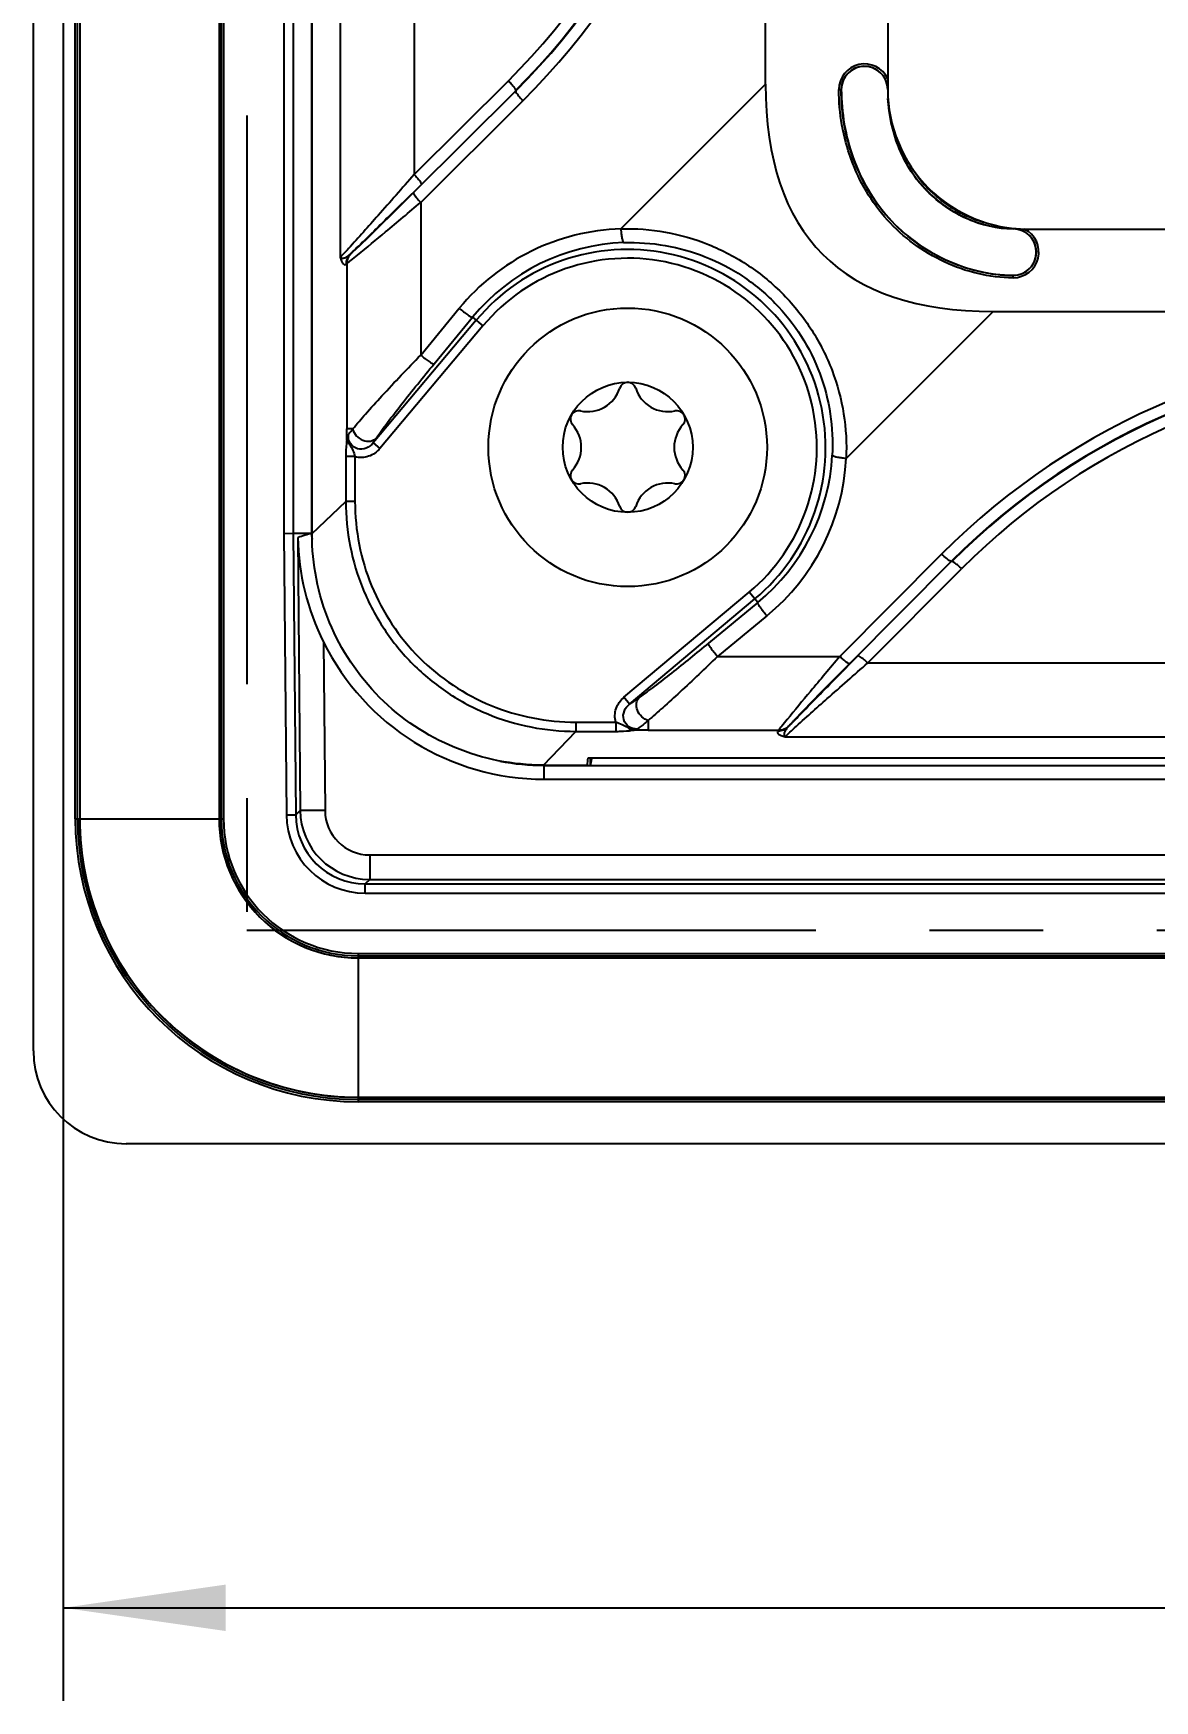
# Model space of a CAD drawing. Header units: millimetres. Extents: x 0 to 594, y 0 to 420.
# Drawn here: x 402.8 to 426.95, y 157.28 to 193.19 of the extents above; entities that cross this region are included whole.
import ezdxf

# ---------------------------------------------------------------- set-up
doc = ezdxf.new("R2010")
doc.units = ezdxf.units.MM
doc.header["$LTSCALE"] = 32.67
doc.linetypes.add('CENTER', pattern=[0.6, 0.375, -0.075, 0.075, -0.075])
doc.layers.get('0').update_dxf_attribs({"linetype": 'CONTINUOUS'})
for name, color, linetype in [('AUSFORMSCHRAEGEN', 7, 'CONTINUOUS'), ('FASEN', 7, 'CONTINUOUS'), ('KURVEN', 7, 'CONTINUOUS'), ('RUNDUNGEN', 7, 'CONTINUOUS'), ('ZEICHNUNGSBEMASSUNGEN', 7, 'CONTINUOUS')]:
    doc.layers.add(name, color=color, linetype=linetype)
doc.styles.get("Standard").update_dxf_attribs({"font": 'txt', "width": 0.7})
doc.dimstyles.new('DIMSTYLE_1', dxfattribs={"dimtxt": 3.5, "dimasz": 3.5, "dimexe": 2, "dimexo": 0, "dimgap": 0.875, "dimtad": 1, "dimdec": 1, "dimtxsty": 'STANDARD', "dimblk": '_FILLED', "dimblk1": '_FILLED', "dimblk2": '_FILLED', "dimcen": 0.09, "dimadec": 0, "dimazin": 0, "dimtp": 0.5, "dimtm": 0.5, "dimtfac": 1, "dimtdec": 1, "dimtofl": 0, "dimtmove": 0, "dimatfit": 3, "dimldrblk": '_FILLED', "dimfxl": 1, "dimtolj": 1, "dimarcsym": 0})

# ---------------------------------------------------------------- blocks, each defined once
blk = doc.blocks.new('_FILLED')
at = {"color": 0, "linetype": 'BYBLOCK'}
blk.add_solid([(0, 0), (-1, 0.143), (-1, -0.143)], dxfattribs=at)
blk = doc.blocks.new('*D12')
at = {"layer": 'ZEICHNUNGSBEMASSUNGEN', "color": 2, "linetype": 'CONTINUOUS'}
for p, q in [((403.446, 217.277), (403.446, 157.28)), ((542.158, 217.277), (542.158, 157.28)), ((403.446, 159.28), (472.802, 159.28)), ((542.158, 159.28), (472.802, 159.28))]:
    blk.add_line(p, q, dxfattribs=at)
at = {"layer": 'ZEICHNUNGSBEMASSUNGEN', "color": 2, "linetype": 'CONTINUOUS', "xscale": 3.5, "yscale": 3.5, "zscale": 3.5, "rotation": 180}
blk.add_blockref('_FILLED', (403.446, 159.28), dxfattribs=at)
at = {"layer": 'ZEICHNUNGSBEMASSUNGEN', "color": 2, "linetype": 'CONTINUOUS', "xscale": 3.5, "yscale": 3.5, "zscale": 3.5}
blk.add_blockref('_FILLED', (542.158, 159.28), dxfattribs=at)

msp = doc.modelspace()

# ---------------------------------------------------------------- linework, layer by layer
at = {"color": 7, "linetype": 'CONTINUOUS'}
for p, q in [((421.2022, 241.377), (421.2022, 191.977)), ((403.8022, 211.027), (403.8022, 176.277)), ((406.8022, 211.027), (406.8022, 176.277)), ((424.2022, 188.977), (521.4022, 188.977)), ((535.8022, 173.277), (409.8022, 173.277)), ((409.8022, 170.277), (535.8022, 170.277))]:
    msp.add_line(p, q, dxfattribs=at)
at = {"color": 9, "linetype": 'CONTINUOUS'}
for p, q in [((403.8022, 176.277), (406.8022, 176.277)), ((409.8022, 170.277), (409.8022, 173.277))]:
    msp.add_line(p, q, dxfattribs=at)
at = {"color": 7, "linetype": 'CONTINUOUS'}
for radius in [3, 1.4]:
    msp.add_circle((415.6022, 184.277), radius, dxfattribs=at)
for centre, radius, start, end in [((415.6022, 185.497), 0.18, 17.60856, 162.39144), ((414.7398, 185.7707), 0.7248, 257.60856, 342.39144), ((416.4646, 185.7707), 0.7248, 197.60856, 282.39144), ((414.5457, 184.887), 0.18, 77.60856, 222.39144), ((416.6588, 184.887), 0.18, 317.60856, 102.39144), ((413.8775, 184.277), 0.7248, 317.60856, 42.39144), ((417.327, 184.277), 0.7248, 137.60856, 222.39144), ((414.5457, 183.667), 0.18, 137.60856, 282.39144), ((416.6588, 183.667), 0.18, 257.60856, 42.39144), ((414.7398, 182.7832), 0.7248, 17.60856, 102.39144), ((416.4646, 182.7832), 0.7248, 77.60856, 162.39144), ((415.6022, 183.057), 0.18, 197.60856, 342.39144), ((409.8022, 176.277), 6, 179.99886, 270.0011), ((409.8022, 176.277), 3, 179.99618, 270.0036)]:
    msp.add_arc(centre, radius, start, end, dxfattribs=at)
msp.add_open_spline([(421.2022, 191.977), (421.2022, 191.2119), (421.8455, 189.6203), (423.4372, 188.977), (424.2022, 188.977)], degree=3, dxfattribs=at)
at = {"layer": 'AUSFORMSCHRAEGEN', "color": 7, "linetype": 'CONTINUOUS'}
for p, q in [((402.8022, 171.277), (402.8022, 211.0364)), ((408.8022, 211.0781), (408.8022, 182.427)), ((423.4709, 187.202), (427.7529, 187.202)), ((413.7854, 177.432), (414.7309, 177.432)), ((413.8022, 177.427), (414.8022, 177.427)), ((414.7522, 177.5882), (530.8522, 177.5882)), ((414.8022, 177.427), (414.8022, 177.5882)), ((414.8022, 177.427), (457.8275, 177.4253)), ((414.8269, 177.5563), (414.8301, 177.5737)), ((414.8301, 177.5737), (414.8319, 177.5836)), ((530.7726, 177.5836), (414.8319, 177.5836)), ((413.8022, 177.129), (460.0629, 177.129)), ((540.8022, 169.277), (404.8022, 169.277))]:
    msp.add_line(p, q, dxfattribs=at)
at = {"layer": 'AUSFORMSCHRAEGEN', "color": 9, "linetype": 'CONTINUOUS'}
for p, q in [((411.0037, 204.043), (411.0037, 190.1543)), ((409.4122, 202.954), (409.4122, 188.3722)), ((420.773, 179.6319), (434.7978, 179.6319)), ((418.991, 178.0403), (433.7088, 178.0403)), ((413.8022, 177.129), (413.8022, 177.427))]:
    msp.add_line(p, q, dxfattribs=at)
at = {"layer": 'AUSFORMSCHRAEGEN', "color": 7, "linetype": 'CONTINUOUS'}
for centre, radius, start, end in [((420.7022, 191.982), 0.5, 0, 180), ((423.9022, 188.482), 0.5, 270, 90), ((413.8022, 182.427), 5, 180, 181.45503), ((413.8022, 182.427), 5, 258.99382, 270), ((412.231, 178.0377), 2.6401, 348.91432, 349.49339), ((404.8022, 171.277), 2, 180, 270)]:
    msp.add_arc(centre, radius, start, end, dxfattribs=at)
msp.add_ellipse((414.6058, 302.012), major_axis=(0, 125), ratio=0.0122179, start_param=-3.0595941, end_param=-3.0455383, dxfattribs=at)
for points, knots in [([(420.2022, 191.982), (420.2022, 191.4838), (420.3345, 190.726), (420.7595, 189.8151), (421.2072, 189.1983), (421.7766, 188.6865), (422.6435, 188.1698), (423.4042, 187.982), (423.9022, 187.982)], [0, 0, 0, 0, 0.248162, 0.3733729, 0.4988022, 0.6251742, 0.7518542, 1, 1, 1, 1]), ([(423.9022, 188.982), (423.5501, 188.982), (423.012, 189.1162), (422.3957, 189.4793), (421.9863, 189.8374), (421.6588, 190.2681), (421.341, 190.9064), (421.2277, 191.4377), (421.2077, 191.7904)], [0, 0, 0, 0, 0.247356, 0.3743006, 0.5011547, 0.6267738, 0.7518527, 1, 1, 1, 1]), ([(414.8022, 177.427), (414.8078, 177.453), (414.8131, 177.4876), (414.8203, 177.5219), (414.8219, 177.53)], [0, 0, 0, 0, 0.7617531, 1, 1, 1, 1])]:
    msp.add_open_spline(points, degree=3, knots=knots, dxfattribs=at)
at = {"layer": 'FASEN', "color": 7, "linetype": 'CONTINUOUS'}
for p, q in [((408.4978, 182.3357), (408.5067, 182.3358)), ((408.4978, 182.3357), (408.5473, 176.4566)), ((408.799, 182.426), (408.8022, 182.427)), ((409.0528, 180.0814), (409.0834, 176.4523)), ((410.0468, 175.4967), (535.5577, 175.4967)), ((410.0468, 174.9697), (535.5577, 174.9697))]:
    msp.add_line(p, q, dxfattribs=at)
at = {"layer": 'FASEN', "color": 9, "linetype": 'CONTINUOUS'}
for p, q in [((409.0834, 176.4523), (408.5473, 176.4566)), ((410.0468, 175.4967), (410.0468, 174.9697))]:
    msp.add_line(p, q, dxfattribs=at)
at = {"layer": 'FASEN', "color": 7, "linetype": 'CONTINUOUS'}
for centre, radius, start, end in [((414.4239, 163.6689), 19.5823, 106.69306, 107.58793), ((410.047, 176.4694), 1.4997, 180.48643, 269.99058), ((410.0468, 176.4601), 0.9634, 180.46795, 269.99583)]:
    msp.add_arc(centre, radius, start, end, dxfattribs=at)
for centre, major_axis, ratio, start_param, end_param in [((413.7157, 182.4246), (5.2168, 0.1398), 0.9998625, 3.1318341, 3.5805159), ((413.8022, 182.4253), (0, 5.2963), 1, -4.253937, -3.1415927)]:
    msp.add_ellipse(centre, major_axis=major_axis, ratio=ratio, start_param=start_param, end_param=end_param, dxfattribs=at)
at = {"layer": 'KURVEN', "color": 7, "linetype": 'CENTER'}
for p, q in [((407.399, 211.027), (407.399, 173.8737)), ((407.399, 173.8737), (538.2055, 173.8737))]:
    msp.add_line(p, q, dxfattribs=at)
at = {"layer": 'RUNDUNGEN', "color": 7, "linetype": 'CONTINUOUS'}
for p, q in [((418.5722, 192.1006), (418.5722, 244.6133)), ((408.8022, 182.4151), (408.8022, 211.0781)), ((410.9525, 189.7388), (410.8439, 189.6311)), ((409.6378, 188.4492), (409.6216, 188.4337)), ((408.199, 182.4235), (408.399, 182.4252)), ((408.399, 182.4252), (408.8022, 182.427))]:
    msp.add_line(p, q, dxfattribs=at)
at = {"layer": 'RUNDUNGEN', "color": 9, "linetype": 'CONTINUOUS'}
for p, q in [((403.7051, 176.277), (403.7051, 211.027)), ((403.7551, 176.277), (403.7551, 211.027)), ((406.8494, 211.027), (406.8494, 176.277)), ((406.8994, 211.027), (406.8994, 176.277)), ((408.199, 211.027), (408.199, 182.4243)), ((408.399, 211.027), (408.399, 182.4252)), ((413.0328, 192.1733), (411.0037, 190.1543)), ((410.9905, 189.764), (413.1924, 191.955)), ((413.1924, 191.955), (413.1862, 191.9612)), ((415.4562, 188.9846), (418.5722, 192.1006)), ((420.1496, 191.982), (420.2022, 191.982)), ((411.1437, 189.5518), (413.3457, 191.7429)), ((411.1437, 189.5518), (411.1438, 186.2651)), ((423.9022, 188.982), (423.9022, 188.9932)), ((409.5365, 188.2216), (409.5545, 188.2364)), ((409.5545, 188.2364), (409.5545, 184.6722)), ((409.6216, 188.4337), (409.6396, 188.4485)), ((423.9022, 187.982), (423.9022, 187.9793)), ((423.9022, 187.9293), (423.9022, 187.9793)), ((411.1438, 186.2651), (411.9738, 187.2722)), ((412.638, 187.3398), (412.3371, 187.0167)), ((412.7689, 187.2028), (412.4823, 186.8949)), ((420.3066, 184.0378), (423.4709, 187.202)), ((412.3371, 187.0167), (410.1199, 184.3744)), ((412.4823, 186.8949), (410.2651, 184.2526)), ((411.4319, 186.0727), (412.2617, 187.0797)), ((412.2617, 187.0797), (412.4823, 186.8949)), ((409.5544, 184.4352), (409.5545, 184.6722)), ((409.6819, 184.6722), (409.5545, 184.6722)), ((410.1199, 184.3744), (410.2651, 184.2526)), ((409.5306, 184.0767), (409.5306, 183.1126)), ((409.7288, 184.0767), (409.5306, 184.0767)), ((409.7288, 184.0767), (409.7288, 183.1126)), ((408.8022, 182.4151), (409.5306, 183.1126)), ((409.7288, 183.1126), (409.5306, 183.1126)), ((408.199, 182.4243), (408.2519, 176.3586)), ((408.399, 182.4252), (408.4519, 176.3603)), ((422.3632, 181.9754), (420.1703, 179.7716)), ((422.5753, 181.8221), (420.3825, 179.6184)), ((420.773, 179.6319), (422.7936, 181.6626)), ((415.5222, 178.8931), (418.2202, 181.157)), ((415.6441, 178.7479), (418.342, 181.0118)), ((418.4056, 180.9361), (418.2202, 181.157)), ((418.4056, 180.9361), (417.3422, 180.0598)), ((418.5979, 180.6481), (417.5344, 179.7716)), ((417.5344, 179.7716), (420.1703, 179.7716)), ((415.6441, 178.7479), (415.5222, 178.8931)), ((413.7854, 177.432), (414.4848, 178.1586)), ((414.4848, 178.3568), (414.4848, 178.1586)), ((414.4848, 178.3568), (415.3463, 178.3568)), ((414.4848, 178.1586), (415.3463, 178.1586)), ((415.3463, 178.3568), (415.3463, 178.1586)), ((416.0407, 178.1824), (415.7035, 178.1822)), ((416.0407, 178.3915), (416.0407, 178.1824)), ((416.0407, 178.1824), (418.8548, 178.1824)), ((418.8548, 178.1824), (418.8401, 178.1643)), ((419.0669, 178.2674), (419.0522, 178.2495)), ((408.2519, 176.3586), (408.4519, 176.3604)), ((408.5473, 176.4566), (408.4519, 176.3603)), ((403.7051, 176.277), (403.7988, 176.277)), ((406.8057, 176.277), (406.8994, 176.277)), ((410.0468, 174.9697), (409.9516, 174.8737)), ((409.9516, 174.6737), (409.9516, 174.8737)), ((409.9516, 174.8737), (535.6528, 174.8737)), ((409.9516, 174.6737), (535.6529, 174.6737)), ((409.8022, 173.2804), (409.8022, 173.3741)), ((409.8022, 173.3741), (535.8022, 173.3741)), ((409.8022, 173.3241), (535.8022, 173.3241)), ((409.8022, 170.1798), (409.8022, 170.2735)), ((535.8022, 170.2298), (409.8022, 170.2298)), ((535.8022, 170.1798), (409.8022, 170.1798))]:
    msp.add_line(p, q, dxfattribs=at)
for centre, radius, start, end in [((402.7122, 202.5452), 14.6318, 314.85831, 359.99996), ((402.6555, 202.5452), 14.9391, 314.85539, 0.0003), ((402.5967, 202.5452), 15.2391, 314.85831, 359.99996), ((420.7022, 191.982), 0.5526, 24.88364, 180), ((420.7022, 191.982), 0.5026, 3.44874, 180.00103), ((415.6093, 184.2762), 4.711, 91.86258, 140.50716), ((423.9022, 188.482), 0.5026, 269.99503, 90), ((423.9022, 188.482), 0.5526, 270, 63.30176), ((415.6681, 184.2762), 4.4117, 91.91576, 140.54494), ((415.6022, 184.277), 4.2624, 310, 134.0625), ((415.6022, 184.277), 4.0728, 310, 134.0797), ((433.1655, 171.2265), 15.2391, 90.00004, 135.14169), ((433.1655, 171.2852), 14.9391, 89.99963, 135.14464), ((433.1655, 171.3419), 14.6318, 90.00004, 135.14169), ((415.6015, 184.3428), 4.4123, 309.45773, 356.94841), ((415.6013, 184.2841), 4.7118, 309.49374, 357.00351), ((409.9515, 176.3734), 1.6997, 180.49795, 270.00205), ((409.9515, 176.3733), 1.4996, 180.49727, 270.00761), ((409.8022, 176.277), 6.0971, 180, 270), ((409.8022, 176.277), 6.0471, 180, 270), ((409.8022, 176.277), 6.0034, 180, 270), ((409.8022, 176.277), 2.9966, 180, 270), ((409.8022, 176.277), 2.9529, 180, 270), ((409.8022, 176.277), 2.9029, 180, 270)]:
    msp.add_arc(centre, radius, start, end, dxfattribs=at)
at = {"layer": 'RUNDUNGEN', "color": 7, "linetype": 'CONTINUOUS'}
for centre, radius, start, end in [((402.6534, 202.5452), 14.9318, 314.86115, 0.00038), ((376.8421, 222.6224), 47.3642, 313.82166, 314.08774), ((433.1655, 171.2831), 14.9318, 89.99967, 135.13894), ((582.9364, 18.1991), 229.0761, 135.139597, 135.262758), ((446.0364, 152.405), 37.3642, 136.00774, 136.23593)]:
    msp.add_arc(centre, radius, start, end, dxfattribs=at)
msp.add_ellipse((546.1583, 314.788), major_axis=(126.3555, 126.3555), ratio=0.1399043, start_param=3.0025906, end_param=3.2805947, dxfattribs=at)
at = {"layer": 'RUNDUNGEN', "color": 9, "linetype": 'CONTINUOUS'}
for points, knots in [([(413.0328, 192.1733), (413.056, 192.1492), (413.0973, 192.1038), (413.1476, 192.042), (413.1771, 191.998), (413.1877, 191.9734), (413.1881, 191.9637), (413.1862, 191.9612)], [0, 0, 0, 0, 0.3774279, 0.6912631, 0.9033452, 0.9651165, 1, 1, 1, 1]), ([(413.1924, 191.955), (413.1905, 191.9526), (413.1909, 191.9429), (413.2014, 191.9183), (413.2153, 191.8977), (413.2263, 191.8824)], [0, 0, 0, 0, 0.1129877, 0.3130653, 1, 1, 1, 1]), ([(413.2263, 191.8824), (413.2339, 191.872), (413.2712, 191.8234), (413.3123, 191.7778), (413.3457, 191.7429)], [0, 0, 0, 0, 0.2113041, 1, 1, 1, 1]), ([(423.9022, 187.9293), (423.6474, 187.9294), (423.1361, 187.9925), (422.4103, 188.2486), (421.7485, 188.6415), (421.1753, 189.1556), (420.7201, 189.7772), (420.2854, 190.7022), (420.1496, 191.4739), (420.1496, 191.982)], [0, 0, 0, 0, 0.1250656, 0.250164, 0.3752927, 0.5003977, 0.6255137, 0.7506519, 1, 1, 1, 1]), ([(423.9022, 187.9793), (423.6506, 187.9793), (423.1459, 188.0419), (422.4296, 188.2951), (421.7765, 188.6834), (421.2109, 189.1912), (420.762, 189.8052), (420.3335, 190.7186), (420.1996, 191.4804), (420.1996, 191.9819)], [0, 0, 0, 0, 0.1250653, 0.2501623, 0.3752913, 0.5003948, 0.6255107, 0.7506484, 1, 1, 1, 1]), ([(421.221, 191.6522), (421.2544, 191.3102), (421.3833, 190.799), (421.7124, 190.1913), (422.0403, 189.7871), (422.4398, 189.4532), (423.0386, 189.1112), (423.5592, 188.9846), (423.9022, 188.9846)], [0, 0, 0, 0, 0.2496528, 0.3748778, 0.5001217, 0.6254267, 0.7507597, 1, 1, 1, 1]), ([(411.0037, 190.1543), (410.7458, 189.859), (410.2774, 189.3264), (409.8066, 188.7959), (409.5922, 188.5621)], [0, 0, 0, 0, 0.5528089, 1, 1, 1, 1]), ([(411.0037, 190.1542), (411.0269, 190.1301), (411.0682, 190.0847), (411.1185, 190.0229), (411.148, 189.9789), (411.1586, 189.9543), (411.159, 189.9446), (411.1571, 189.9421)], [0, 0, 0, 0, 0.3774279, 0.6912632, 0.9033452, 0.9651165, 1, 1, 1, 1]), ([(421.7374, 190.2737), (421.8256, 190.1358), (422.0273, 189.8747), (422.5178, 189.4393), (422.9679, 189.2118), (423.282, 189.1232)], [0, 0, 0, 0, 0.2503989, 0.5008891, 1, 1, 1, 1]), ([(409.7635, 188.5614), (409.9448, 188.7324), (410.3538, 189.1333), (410.7612, 189.5358), (410.9905, 189.764)], [0, 0, 0, 0, 0.435082, 1, 1, 1, 1]), ([(410.9905, 189.764), (410.9886, 189.7616), (410.989, 189.7518), (410.9995, 189.7273), (411.0291, 189.6833), (411.0793, 189.6214), (411.1207, 189.5761), (411.1438, 189.5519)], [0, 0, 0, 0, 0.0348835, 0.0966548, 0.3087369, 0.6225721, 1, 1, 1, 1]), ([(409.7846, 188.4174), (409.9876, 188.5822), (410.4412, 188.9597), (410.8928, 189.3396), (411.1437, 189.5518)], [0, 0, 0, 0, 0.4431336, 1, 1, 1, 1]), ([(415.4562, 188.9846), (415.7765, 188.9931), (416.4228, 188.944), (417.3584, 188.674), (418.2246, 188.2165), (418.9813, 187.5891), (419.5935, 186.8202), (420.0337, 185.9453), (420.2851, 185.0048), (420.3214, 184.3578), (420.3066, 184.0378)], [0, 0, 0, 0, 0.1239173, 0.2485839, 0.3740635, 0.5000539, 0.6260278, 0.751468, 0.8760959, 1, 1, 1, 1]), ([(415.4563, 188.9846), (415.4574, 188.9478), (415.4619, 188.879), (415.4753, 188.7883), (415.491, 188.7272), (415.5069, 188.6961), (415.5161, 188.6869), (415.5206, 188.6854)], [0, 0, 0, 0, 0.3543479, 0.6620014, 0.8832529, 0.9541472, 1, 1, 1, 1]), ([(409.5922, 188.5621), (409.5551, 188.5217), (409.4957, 188.4579), (409.4359, 188.3944), (409.4122, 188.3724)], [0, 0, 0, 0, 0.6294404, 1, 1, 1, 1]), ([(409.6396, 188.4485), (409.6464, 188.4541), (409.6886, 188.4908), (409.7292, 188.5292), (409.7635, 188.5614)], [0, 0, 0, 0, 0.1581436, 1, 1, 1, 1]), ([(415.5206, 188.6854), (415.8174, 188.6953), (416.4167, 188.6544), (417.2862, 188.4102), (418.0924, 187.9893), (418.7962, 187.4078), (419.3633, 186.6925), (419.7676, 185.8783), (419.9943, 185.0043), (420.0233, 184.4044), (420.0075, 184.1079)], [0, 0, 0, 0, 0.1237728, 0.2483882, 0.3739305, 0.5000621, 0.6261743, 0.7516707, 0.8762419, 1, 1, 1, 1]), ([(409.4122, 188.3723), (409.4216, 188.3619), (409.4505, 188.3461), (409.504, 188.3536), (409.5628, 188.3837), (409.6012, 188.4149), (409.6216, 188.4337)], [0, 0, 0, 0, 0.1762155, 0.3815555, 0.6518417, 1, 1, 1, 1]), ([(409.4122, 188.3722), (409.4204, 188.3434), (409.4365, 188.2947), (409.4637, 188.2384), (409.5008, 188.2042), (409.5277, 188.2144), (409.5365, 188.2216)], [0, 0, 0, 0, 0.3995882, 0.6762636, 0.8483641, 1, 1, 1, 1]), ([(409.6216, 188.4337), (409.5943, 188.4062), (409.5502, 188.3394), (409.5359, 188.2606), (409.5365, 188.2216)], [0, 0, 0, 0, 0.4987439, 1, 1, 1, 1]), ([(409.5545, 188.2364), (409.5838, 188.2568), (409.6603, 188.3175), (409.7365, 188.3784), (409.7846, 188.4174)], [0, 0, 0, 0, 0.3655366, 1, 1, 1, 1]), ([(411.9738, 187.2722), (412.0049, 187.2456), (412.0652, 187.1966), (412.1399, 187.1419), (412.1928, 187.1079), (412.2231, 187.0908), (412.2446, 187.0815), (412.2578, 187.0783), (412.2619, 187.0799)], [0, 0, 0, 0, 0.3516431, 0.6666089, 0.7936399, 0.8934754, 0.9623401, 1, 1, 1, 1]), ([(409.6819, 184.6722), (409.7702, 184.7818), (409.9779, 185.0213), (410.4625, 185.555), (410.8627, 185.9751), (411.1438, 186.2651)], [0, 0, 0, 0, 0.1951758, 0.4397423, 1, 1, 1, 1]), ([(410.1892, 184.4798), (410.266, 184.5919), (410.4453, 184.8348), (410.857, 185.3679), (411.1954, 185.7858), (411.4319, 186.0727)], [0, 0, 0, 0, 0.2017134, 0.4480508, 1, 1, 1, 1]), ([(411.1438, 186.2651), (411.1749, 186.2384), (411.2352, 186.1894), (411.3099, 186.1347), (411.3629, 186.1007), (411.3932, 186.0836), (411.4146, 186.0743), (411.4278, 186.0711), (411.4319, 186.0727)], [0, 0, 0, 0, 0.3516429, 0.6666087, 0.7936398, 0.8934753, 0.9623401, 1, 1, 1, 1]), ([(409.5809, 184.5395), (409.5876, 184.5491), (409.62, 184.5942), (409.6544, 184.638), (409.6819, 184.6722)], [0, 0, 0, 0, 0.2100768, 1, 1, 1, 1]), ([(409.6819, 184.6722), (409.6928, 184.6191), (409.7496, 184.5161), (409.8909, 184.4201), (410.0559, 184.396), (410.1563, 184.4444), (410.1892, 184.4798)], [0, 0, 0, 0, 0.2533628, 0.5206618, 0.7739677, 1, 1, 1, 1]), ([(409.5544, 184.4352), (409.5507, 184.4105), (409.5354, 184.2916), (409.5306, 184.1715), (409.5306, 184.0767)], [0, 0, 0, 0, 0.2085698, 1, 1, 1, 1]), ([(409.5809, 184.5395), (409.578, 184.5315), (409.5672, 184.4972), (409.5589, 184.4622), (409.5544, 184.4352)], [0, 0, 0, 0, 0.2381821, 1, 1, 1, 1]), ([(409.621, 184.3338), (409.6118, 184.3404), (409.5805, 184.3667), (409.5581, 184.4057), (409.5544, 184.4352)], [0, 0, 0, 0, 0.2746943, 1, 1, 1, 1]), ([(410.1199, 184.3744), (410.0805, 184.326), (409.9794, 184.2426), (409.7774, 184.2237), (409.6113, 184.345), (409.5789, 184.4767), (409.5809, 184.5395)], [0, 0, 0, 0, 0.2486719, 0.4989145, 0.7495714, 1, 1, 1, 1]), ([(409.5809, 184.5396), (409.579, 184.5043), (409.5832, 184.4331), (409.6065, 184.3658), (409.621, 184.3338)], [0, 0, 0, 0, 0.5014923, 1, 1, 1, 1]), ([(409.621, 184.3338), (409.6397, 184.2921), (409.6869, 184.2115), (409.7165, 184.1225), (409.7288, 184.0767)], [0, 0, 0, 0, 0.4905168, 1, 1, 1, 1]), ([(410.2651, 184.2526), (410.2018, 184.1772), (410.0344, 184.0546), (409.8227, 184.0484), (409.7288, 184.0767)], [0, 0, 0, 0, 0.5006531, 1, 1, 1, 1]), ([(410.1199, 184.3744), (410.1249, 184.3824), (410.1474, 184.4179), (410.1708, 184.4529), (410.1892, 184.4798)], [0, 0, 0, 0, 0.2239934, 1, 1, 1, 1]), ([(420.3066, 184.0377), (420.2697, 184.0395), (420.2007, 184.0454), (420.11, 184.0605), (420.0489, 184.0774), (420.018, 184.094), (420.0089, 184.1033), (420.0075, 184.1079)], [0, 0, 0, 0, 0.3541622, 0.6619058, 0.8832857, 0.9541928, 1, 1, 1, 1]), ([(409.5306, 183.1126), (409.5309, 182.7888), (409.5942, 182.1394), (409.8759, 181.2033), (410.3352, 180.3397), (410.9551, 179.583), (411.7118, 178.9631), (412.5754, 178.5039), (413.5115, 178.2222), (414.1609, 178.1589), (414.4848, 178.1586)], [0, 0, 0, 0, 0.1249742, 0.2499633, 0.3749713, 0.4999982, 0.6250257, 0.7500349, 0.8750253, 1, 1, 1, 1]), ([(409.7288, 183.1126), (409.7288, 182.8017), (409.7893, 182.1778), (410.1473, 180.983), (411.0274, 179.6553), (412.3552, 178.7752), (413.55, 178.4173), (414.1738, 178.3568), (414.4848, 178.3568)], [0, 0, 0, 0, 0.1252812, 0.2505766, 0.4999982, 0.7494216, 0.8747183, 1, 1, 1, 1]), ([(422.5027, 181.856), (422.4922, 181.8636), (422.4437, 181.9009), (422.3981, 181.942), (422.3632, 181.9754)], [0, 0, 0, 0, 0.2113041, 1, 1, 1, 1]), ([(422.5753, 181.8221), (422.5729, 181.8202), (422.5631, 181.8206), (422.5386, 181.8311), (422.518, 181.845), (422.5027, 181.856)], [0, 0, 0, 0, 0.1129877, 0.3130653, 1, 1, 1, 1]), ([(422.7936, 181.6626), (422.7695, 181.6857), (422.7241, 181.7271), (422.6623, 181.7773), (422.6183, 181.8069), (422.5937, 181.8174), (422.584, 181.8178), (422.5815, 181.8159)], [0, 0, 0, 0, 0.3774279, 0.6912631, 0.9033452, 0.9651165, 1, 1, 1, 1]), ([(418.5979, 180.6481), (418.5713, 180.6792), (418.5223, 180.7394), (418.4676, 180.8141), (418.4336, 180.8671), (418.4165, 180.8974), (418.4072, 180.9189), (418.404, 180.932), (418.4056, 180.9361)], [0, 0, 0, 0, 0.3516429, 0.6666087, 0.7936398, 0.8934753, 0.9623401, 1, 1, 1, 1]), ([(417.3422, 180.0598), (417.0779, 179.842), (416.6905, 179.5281), (416.1908, 179.1392), (415.958, 178.9649), (415.8483, 178.8865)], [0, 0, 0, 0, 0.5407973, 0.7872076, 1, 1, 1, 1]), ([(417.5345, 179.7717), (417.5079, 179.8028), (417.4589, 179.8631), (417.4042, 179.9378), (417.3702, 179.9908), (417.353, 180.0211), (417.3438, 180.0425), (417.3406, 180.0557), (417.3422, 180.0598)], [0, 0, 0, 0, 0.351643, 0.666609, 0.7936401, 0.8934756, 0.9623404, 1, 1, 1, 1]), ([(417.5344, 179.7716), (417.2678, 179.5132), (416.8788, 179.1422), (416.3785, 178.6846), (416.1483, 178.4819), (416.0407, 178.3915)], [0, 0, 0, 0, 0.5476168, 0.7926776, 1, 1, 1, 1]), ([(420.1703, 179.7716), (419.9581, 179.5208), (419.5784, 179.0693), (419.2009, 178.6158), (419.0361, 178.4128)], [0, 0, 0, 0, 0.5568218, 1, 1, 1, 1]), ([(420.3825, 179.6184), (420.1543, 179.3891), (419.7518, 178.9819), (419.351, 178.5728), (419.1801, 178.3916)], [0, 0, 0, 0, 0.5648742, 1, 1, 1, 1]), ([(419.193, 178.2315), (419.4261, 178.4448), (419.9524, 178.9121), (420.481, 179.3767), (420.773, 179.6319)], [0, 0, 0, 0, 0.4489346, 1, 1, 1, 1]), ([(420.3825, 179.6184), (420.3801, 179.6165), (420.3703, 179.6169), (420.3457, 179.6274), (420.3018, 179.657), (420.2399, 179.7072), (420.1946, 179.7486), (420.1704, 179.7717)], [0, 0, 0, 0, 0.0348829, 0.0966541, 0.3087363, 0.6225718, 1, 1, 1, 1]), ([(420.773, 179.6319), (420.7489, 179.6551), (420.7035, 179.6964), (420.6417, 179.7467), (420.5977, 179.7762), (420.5731, 179.7867), (420.5634, 179.7871), (420.5609, 179.7852)], [0, 0, 0, 0, 0.3774279, 0.6912631, 0.9033452, 0.9651165, 1, 1, 1, 1]), ([(415.3463, 178.3568), (415.318, 178.4508), (415.3242, 178.6624), (415.4468, 178.8299), (415.5222, 178.8931)], [0, 0, 0, 0, 0.499329, 1, 1, 1, 1]), ([(415.8483, 178.8865), (415.8292, 178.8729), (415.762, 178.8254), (415.694, 178.7789), (415.6441, 178.7479)], [0, 0, 0, 0, 0.2859648, 1, 1, 1, 1]), ([(416.0407, 178.3915), (415.9901, 178.4067), (415.8945, 178.4683), (415.8039, 178.6054), (415.7755, 178.7601), (415.8164, 178.8562), (415.8483, 178.8865)], [0, 0, 0, 0, 0.2583365, 0.532111, 0.7848313, 1, 1, 1, 1]), ([(415.809, 178.2089), (415.7463, 178.2069), (415.6147, 178.2392), (415.4933, 178.4053), (415.5122, 178.6073), (415.5956, 178.7085), (415.6441, 178.7479)], [0, 0, 0, 0, 0.2500695, 0.5007267, 0.7511642, 1, 1, 1, 1]), ([(415.3463, 178.3568), (415.3918, 178.3445), (415.4802, 178.3153), (415.5603, 178.2684), (415.6016, 178.2497)], [0, 0, 0, 0, 0.5095678, 1, 1, 1, 1]), ([(415.3463, 178.1586), (415.3801, 178.1586), (415.4994, 178.1606), (415.6188, 178.1695), (415.7035, 178.1822)], [0, 0, 0, 0, 0.2831347, 1, 1, 1, 1]), ([(415.6016, 178.2497), (415.6082, 178.2404), (415.6345, 178.2087), (415.6737, 178.1859), (415.7035, 178.1822)], [0, 0, 0, 0, 0.2751127, 1, 1, 1, 1]), ([(415.7035, 178.1822), (415.713, 178.1838), (415.7487, 178.1904), (415.7838, 178.2002), (415.809, 178.2089)], [0, 0, 0, 0, 0.2672087, 1, 1, 1, 1]), ([(416.0407, 178.3915), (416.0181, 178.3725), (415.9423, 178.3098), (415.8655, 178.2482), (415.809, 178.2089)], [0, 0, 0, 0, 0.2997244, 1, 1, 1, 1]), ([(418.8401, 178.1643), (418.8329, 178.1556), (418.8227, 178.1287), (418.8571, 178.0917), (418.9134, 178.0645), (418.9621, 178.0483), (418.991, 178.0403)], [0, 0, 0, 0, 0.1512902, 0.3233607, 0.6002153, 1, 1, 1, 1]), ([(419.0522, 178.2495), (419.0247, 178.2222), (418.9578, 178.1781), (418.879, 178.1638), (418.8401, 178.1643)], [0, 0, 0, 0, 0.4987489, 1, 1, 1, 1]), ([(419.0361, 178.4128), (418.997, 178.3646), (418.936, 178.2883), (418.8753, 178.2116), (418.8548, 178.1824)], [0, 0, 0, 0, 0.6346612, 1, 1, 1, 1]), ([(419.0522, 178.2495), (419.0334, 178.2291), (419.0022, 178.1907), (418.9721, 178.132), (418.9648, 178.0786), (418.9805, 178.0496), (418.991, 178.0403)], [0, 0, 0, 0, 0.3480842, 0.6182787, 0.8235891, 1, 1, 1, 1]), ([(418.991, 178.0403), (419.0143, 178.0653), (419.082, 178.1289), (419.1499, 178.192), (419.193, 178.2315)], [0, 0, 0, 0, 0.3687411, 1, 1, 1, 1]), ([(419.1801, 178.3916), (419.1671, 178.3778), (419.129, 178.3369), (419.0905, 178.2961), (419.0669, 178.2674)], [0, 0, 0, 0, 0.3373049, 1, 1, 1, 1])]:
    msp.add_open_spline(points, degree=3, knots=knots, dxfattribs=at)
at = {"layer": 'RUNDUNGEN', "color": 7, "linetype": 'CONTINUOUS'}
for points, knots in [([(410.8439, 189.6311), (410.7496, 189.5376), (410.4016, 189.1933), (410.0524, 188.8501), (409.7961, 188.6019)], [0, 0, 0, 0, 0.2712196, 1, 1, 1, 1]), ([(413.7854, 177.432), (413.4597, 177.432), (412.8063, 177.496), (411.5556, 177.8733), (410.1669, 178.7965), (409.2436, 180.1853), (408.8663, 181.4359), (408.8022, 182.0893), (408.8022, 182.4151)], [0, 0, 0, 0, 0.1253027, 0.2506081, 0.5000001, 0.7493922, 0.8746974, 1, 1, 1, 1]), ([(419.1553, 178.3567), (419.2319, 178.436), (419.583, 178.7974), (419.9368, 179.1562), (420.2139, 179.4358)], [0, 0, 0, 0, 0.218691, 1, 1, 1, 1])]:
    msp.add_open_spline(points, degree=3, knots=knots, dxfattribs=at)
at = {"layer": 'RUNDUNGEN', "color": 9, "linetype": 'CONTINUOUS'}
for points in [[(409.5758, 188.3513), (409.5613, 188.3152), (409.554, 188.2754), (409.5546, 188.2364)], [(409.6396, 188.4485), (409.6123, 188.421), (409.5902, 188.3873), (409.5758, 188.3513)], [(415.6016, 178.2497), (415.6657, 178.2205), (415.7387, 178.2044), (415.809, 178.2089)], [(418.9698, 178.2036), (418.9336, 178.1891), (418.8938, 178.1818), (418.8548, 178.1824)], [(419.0669, 178.2674), (419.0394, 178.2401), (419.0057, 178.218), (418.9698, 178.2036)]]:
    msp.add_open_spline(points, degree=3, dxfattribs=at)

# ---------------------------------------------------------------- dimensions: what is measured, and where the dimension line sits
at = {"layer": 'ZEICHNUNGSBEMASSUNGEN', "color": 2, "linetype": 'CONTINUOUS'}
dim = msp.add_linear_dim(base=(542.1581, 159.2805), p1=(403.4464, 217.277), p2=(542.1581, 217.277), dimstyle='DIMSTYLE_1', dxfattribs=at)
dim.commit()
dim.dimension.update_dxf_attribs({"geometry": '*D12', "text_midpoint": (466.8022, 159.2805), "dimtype": 160})

doc.saveas('drawing.dxf')
